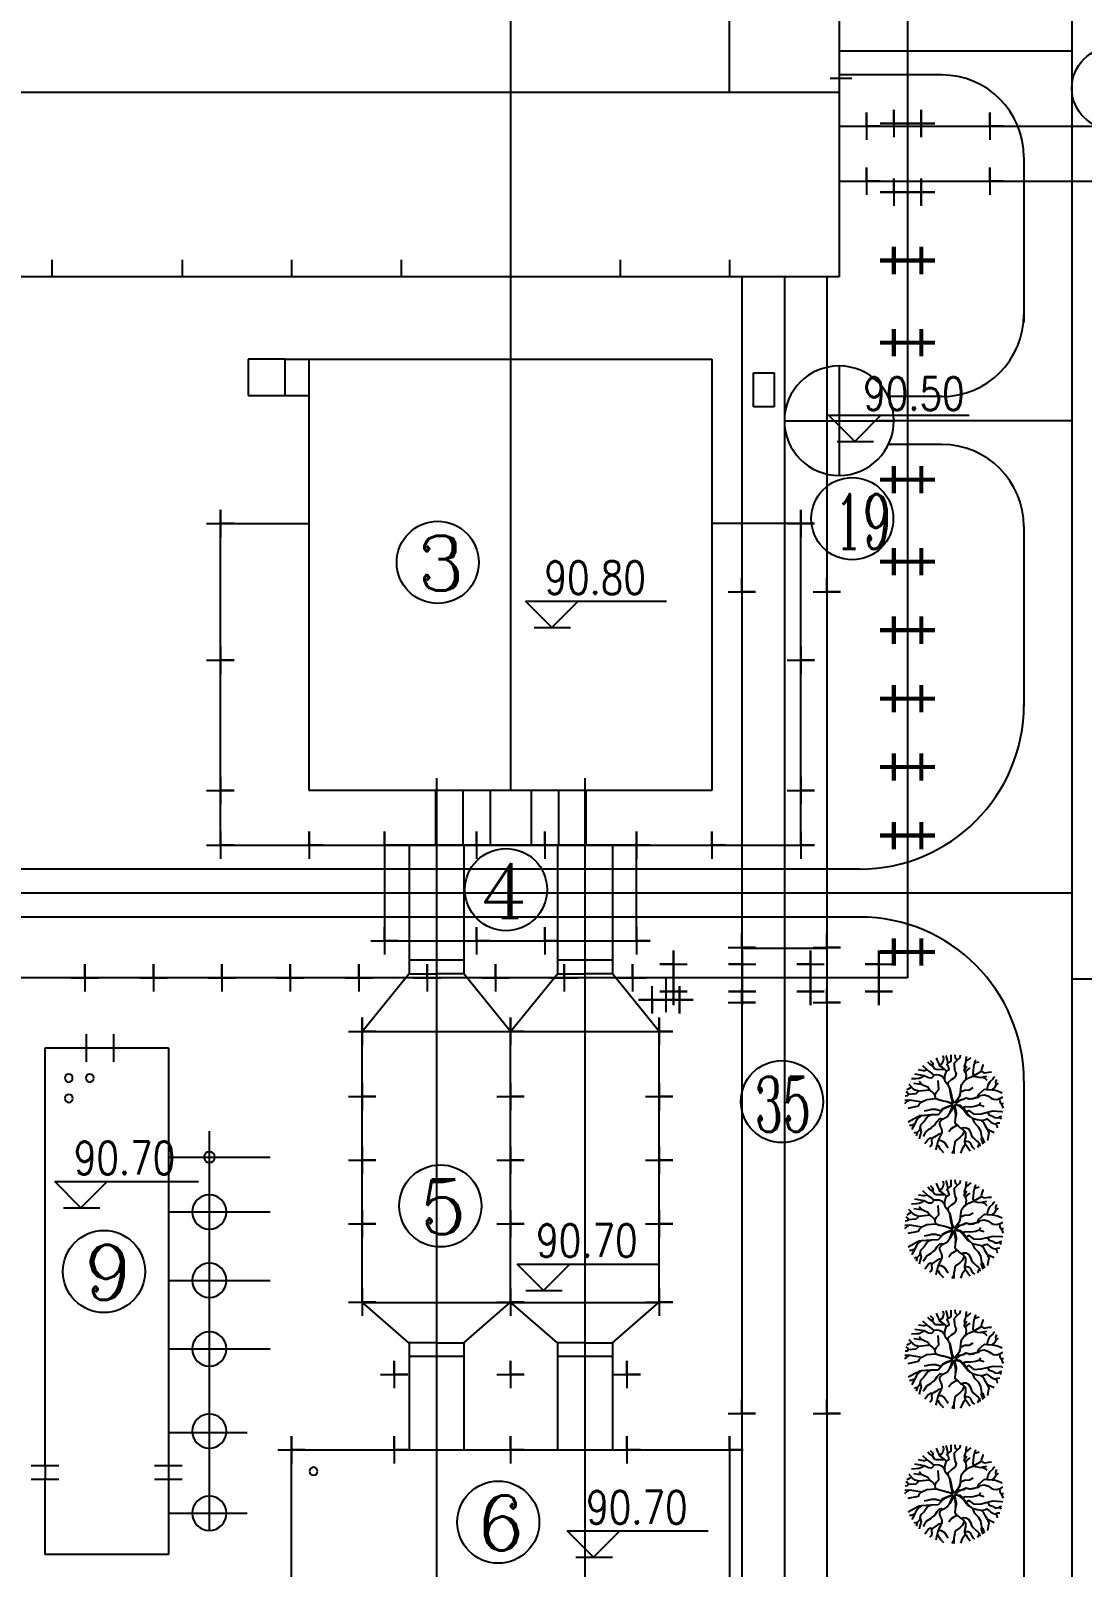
# Model space of a CAD drawing. Extents: x 532522 to 2902776, y -101917278 to 111238625.
# Drawn here: x 2901939.8 to 2902016.6, y 2549088.4 to 2549200.6 of the extents above; entities that cross this region are included whole.
import ezdxf
from ezdxf.enums import TextEntityAlignment as Align

# ---------------------------------------------------------------- set-up
doc = ezdxf.new("R2010")
doc.units = 0
doc.header["$LTSCALE"] = 1000
doc.header["$MEASUREMENT"] = 0
doc.linetypes.add('DASHDOT', pattern=[1, 0.5, -0.25, 0, -0.25])
for name, color, linetype in [('1', 7, 'CONTINUOUS'), ('34', 7, 'CONTINUOUS'), ('NEW字', 2, 'CONTINUOUS'), ('NEW编号', 2, 'CONTINUOUS'), ('道路', 5, 'CONTINUOUS')]:
    doc.layers.add(name, color=color, linetype=linetype)
doc.styles.add('_COMPLEX', font='COMPLEX.shx', dxfattribs={"width": 0.6})
doc.styles.add('DIM_FONT', font='SIMPLEX.shx', dxfattribs={"width": 0.8})

# ---------------------------------------------------------------- blocks, each defined once
blk = doc.blocks.new('VEGTRE')
at = {"layer": '34', "color": 95, "linetype": 'Continuous'}
for p, q in [((-8.528, 0.012), (-9.251, 0.386)), ((3.566, -7.88), (3.93, -8.367)), ((0.118, -8.826), (0.14, -9.251))]:
    blk.add_line(p, q, dxfattribs=at)
for points in [[(0.749, 8.303), (0.417, 8.867), (0.067, 9.236)], [(0.754, 9.176), (0.786, 8.248), (0.421, 5.99), (0.879, 5.048), (1.021, 3.397), (1.745, 3.549), (2.297, 4.056), (2.627, 4.528), (2.402, 6.574), (1.892, 7.12), (1.776, 8.509), (1.535, 8.749), (1.489, 9.113)], [(1.776, 8.509), (2.094, 8.662), (2.303, 8.938)], [(3.186, 7.925), (2.785, 8.597), (2.653, 8.841)], [(-4.4, 6.349), (-5.149, 6.149), (-5.738, 6.297), (-6.573, 6.509)], [(-2.28, 1.166), (-2.28, 1.166), (-2.588, 1.561), (-2.851, 2.005), (-2.762, 2.39), (-2.79, 2.715), (-3.321, 3.217), (-3.913, 3.602), (-4.236, 3.99), (-4.562, 4.344), (-4.855, 4.817), (-5.062, 5.113), (-5.651, 5.497), (-6.065, 5.795)], [(-2.046, 4.279), (-2.4, 4.964), (-3.287, 5.585), (-3.964, 6.236), (-4.882, 6.473), (-5.323, 6.918), (-5.978, 7.056)], [(-5.323, 6.918), (-5.362, 7.246), (-5.46, 7.463)], [(-2.195, 6.115), (-2.574, 6.648), (-3.106, 7.036), (-3.4, 7.185), (-3.962, 7.479), (-4.61, 7.805), (-4.773, 7.915)], [(-3.752, 7.369), (-3.99, 8.041), (-3.988, 8.338)], [(-2.021, 2.95), (-2.046, 4.279), (-2.195, 6.115), (-2.229, 6.518), (-2.46, 6.863), (-3.385, 8.6)], [(0.397, 6.077), (-0.091, 6.602), (-0.424, 6.73), (-0.829, 8.612)], [(2.4, 6.569), (2.605, 7.267), (2.93, 7.679), (3.581, 8.303), (3.658, 8.472)], [(2.626, 4.535), (3.13, 4.899), (3.487, 5.697), (3.694, 6.082), (4.2, 6.525)], [(3.694, 6.082), (3.694, 6.585), (3.817, 7.533)], [(4.535, 1.708), (5.166, 2.212), (5.405, 2.749), (5.458, 3.195), (5.405, 3.713), (4.846, 4.231), (4.892, 4.745), (5.303, 5.581), (5.602, 7.304)], [(5.303, 5.581), (5.202, 5.697), (4.995, 6.082), (4.79, 6.494), (4.73, 7.087), (4.699, 7.94)], [(5.405, 3.715), (5.79, 4.156), (6.145, 4.662), (6.412, 4.985), (7.164, 5.812)], [(6.391, 4.959), (6.236, 5.518), (6.236, 5.725), (6.395, 6.648)], [(-2.826, 2.118), (-3.087, 2.39), (-3.441, 2.687), (-3.737, 2.687), (-4.003, 2.656), (-4.241, 2.538), (-4.446, 2.391), (-5.01, 2.243), (-5.306, 2.273), (-5.778, 2.451), (-6.162, 2.631), (-6.487, 2.807), (-6.99, 3.043), (-7.521, 3.161), (-7.788, 2.985), (-8.085, 2.779), (-8.47, 2.513), (-9.051, 1.949)], [(-7.644, 3.079), (-7.906, 3.251), (-8.291, 3.34), (-8.579, 3.473)], [(-6.774, 2.944), (-6.814, 2.364), (-7.2, 1.771), (-7.88, 1.359), (-8.262, 1.156)], [(-6.48, 4.13), (-6.809, 4.197), (-7.373, 4.169), (-7.785, 4.256), (-8.041, 4.579)], [(-5.516, 2.354), (-5.718, 2.925), (-6.014, 3.369), (-6.482, 4.138), (-6.364, 4.405), (-6.573, 4.79), (-7.162, 5.174), (-7.426, 5.518)], [(-1.836, 0.836), (-1.532, 0.733), (-1.116, 0.535), (-0.728, 0.366), (-0.39, 0.222), (-0.308, 0.227), (-0.28, 0.318), (-0.409, 0.672), (-0.636, 1.292), (-0.851, 1.797), (-0.99, 2.038), (-1.383, 2.386), (-2.021, 2.95)], [(-1.496, 2.487), (-1.121, 2.253), (-0.85, 2.084), (-0.631, 1.636), (-0.436, 1.202), (-0.25, 0.662), (-0.137, 0.338), (-0.082, 0.263), (0.005, 0.289), (0.087, 0.499), (0.217, 0.862), (0.39, 1.333), (0.535, 1.913), (0.667, 2.463), (0.776, 2.867), (0.944, 3.145)], [(-1.333, 2.385), (-1.014, 3.395), (-1.014, 4.191), (-1.128, 4.636), (-1.306, 5.585)], [(1.021, 3.397), (0.781, 2.621), (0.631, 1.971), (0.446, 1.246), (0.217, 0.503), (0.181, 0.39), (0.227, 0.262), (0.33, 0.248), (0.841, 0.426), (1.405, 0.538), (2.063, 0.638), (2.492, 0.733), (2.858, 0.774)], [(1.682, 3.535), (2.169, 3.304), (2.692, 2.851), (4.438, 2.986)], [(3.063, 0.843), (3.328, 0.935), (3.95, 1.438), (4.453, 1.703), (5.191, 1.733), (5.991, 1.467), (6.227, 1.436), (6.494, 1.703), (6.82, 2.174), (7.145, 2.617), (7.503, 2.795), (8.005, 3.031), (8.622, 3.282)], [(6.436, 1.643), (6.438, 3.318), (6.576, 3.653), (7.149, 4.036), (7.438, 4.497), (7.838, 4.863)], [(7.15, 4.038), (7.415, 3.92), (7.622, 3.862), (8.115, 4.385)], [(-5.072, -1.937), (-5.316, -1.81), (-5.788, -1.573), (-6.291, -1.097), (-6.762, -0.477), (-7.144, -0.179), (-7.677, -0.092), (-8.21, -0.003), (-9.26, 0.048)], [(-3.964, -0.615), (-4.554, 0.443), (-5.236, 0.966)], [(-2.528, -0.28), (-2.003, -0.333), (-1.532, -0.287), (-1.009, -0.157), (-0.532, 0.043), (-0.487, 0.128), (-0.547, 0.195), (-1.308, 0.535), (-1.732, 0.759), (-2.28, 1.166)], [(3.063, 0.843), (2.672, 0.708), (2.15, 0.579), (1.579, 0.487), (1.012, 0.402), (0.627, 0.217), (0.272, 0.046), (0.227, -0.01), (0.325, -0.138), (0.631, -0.385), (1.205, -0.844), (1.463, -1.024), (1.971, -1.188)], [(3.581, 1.14), (4.067, 0.995), (4.569, 0.431), (4.892, -0.014), (5.277, -0.369), (5.689, -0.487), (6.222, -0.251), (6.549, -0.162), (7.318, -0.075), (7.703, -0.106), (8.205, -0.578), (8.704, -1.142), (9.144, -1.244)], [(6.128, 1.448), (6.462, 0.903), (6.966, 1.051), (7.379, 1.315), (7.677, 1.108), (8.027, 0.545), (9.212, 0.508)], [(7.313, 2.699), (7.617, 2.232), (7.971, 1.997), (8.477, 1.877), (9.005, 2.002)], [(7.607, 1.156), (7.822, 1.138), (8.238, 1.197), (9.109, 1.462)], [(-7.533, -2.133), (-7.918, -1.867), (-8.39, -1.542), (-9.183, -1.21)], [(-3.385, -0.159), (-3.45, -0.154), (-3.774, -0.39), (-4.101, -0.774), (-4.337, -1.041), (-4.516, -1.246), (-4.752, -1.574), (-4.959, -1.839), (-5.168, -2.015), (-5.405, -2.164), (-5.937, -2.133), (-6.203, -2.133), (-6.619, -2.015), (-6.913, -1.957), (-7.178, -1.985), (-7.475, -2.075), (-7.713, -2.311), (-7.978, -2.46), (-8.333, -2.696), (-8.744, -3.056)], [(-6.979, -1.964), (-6.973, -2.342), (-7.031, -2.636), (-7.27, -3.021), (-7.773, -3.287), (-8.159, -3.523), (-8.431, -3.836)], [(-4.544, -1.287), (-4.398, -1.839), (-4.429, -2.313), (-4.667, -2.757), (-5.318, -3.111), (-5.88, -3.318), (-6.326, -3.644), (-6.8, -4.147), (-7.126, -4.528), (-7.364, -4.768), (-7.882, -4.867)], [(-2.462, -3.179), (-2.137, -2.583), (-1.759, -2.28), (-1.347, -1.979), (-0.903, -1.67), (-0.496, -1.229), (-0.344, -0.944), (-0.215, -0.239), (-0.255, -0.128), (-0.359, -0.106), (-0.985, -0.282), (-1.626, -0.421), (-1.896, -0.446), (-2.446, -0.297), (-2.923, -0.203), (-3.385, -0.159)], [(1.2, -4.123), (0.961, -3.593), (0.913, -3.108), (0.897, -2.942), (0.997, -2.662), (1.092, -2.21), (0.831, -1.764), (0.703, -1.215), (0.494, -0.85), (0.212, -0.451), (0.109, -0.39), (0.005, -0.414), (-0.07, -0.533), (-0.188, -1.003), (-0.224, -1.147), (-0.641, -1.614), (-0.865, -1.855), (-1.516, -2.27), (-2.173, -2.856), (-2.723, -3.472)], [(-1.516, -2.27), (-1.195, -2.785), (-1.891, -3.706), (-1.81, -5.097), (-1.538, -6.27), (-1.277, -7.256), (-1.383, -8.903), (-1.521, -9.106)], [(-0.641, -1.614), (-0.465, -2.169), (-0.497, -3.026), (-0.439, -3.619), (-0.352, -4.121), (-0.147, -4.685), (-0.354, -5.393), (-0.503, -5.629)], [(2.289, -1.251), (1.369, -1.07), (0.949, -0.757), (0.272, -0.338), (0.525, -0.728), (0.745, -1.07), (0.821, -1.393), (0.979, -1.87), (1.191, -2.229), (0.985, -3.046), (1.251, -4.369)], [(2.289, -1.251), (3.273, -1.369), (3.718, -1.47), (4.297, -1.908), (4.509, -2.215), (4.892, -2.778), (5.333, -3.788), (6.144, -5.178), (5.853, -5.723), (5.997, -6.562), (6.022, -7.009)], [(2.289, -1.251), (2.622, -1.988), (2.668, -2.896), (3.077, -3.598)], [(4.509, -2.215), (5.359, -2.379), (5.863, -2.203), (6.366, -1.908), (7.164, -2.383)], [(5.964, -2.144), (6.308, -2.441), (6.776, -3.034)], [(6.708, -2.111), (7.077, -1.968), (7.61, -2.147), (8.109, -2.292), (8.918, -2.378)], [(8.046, -2.275), (8.258, -2.65), (8.658, -3.2)], [(8.268, -0.651), (8.617, -0.311), (9.226, -0.229)], [(-7.467, -4.788), (-7.696, -4.588), (-8.154, -4.393)], [(-5.373, -7.544), (-4.773, -6.301), (-4.157, -5.926), (-3.485, -5.583), (-3.097, -5.157), (-2.957, -4.362), (-2.723, -3.472), (-3.477, -3.759), (-4.239, -4.508), (-5.019, -4.947), (-6.152, -5.144), (-6.579, -5.092), (-7.516, -5.415)], [(-6.154, -5.144), (-6.419, -5.388), (-6.862, -5.537), (-7.209, -5.815)], [(-3.097, -5.157), (-2.87, -5.896), (-2.783, -6.162), (-3.316, -6.841), (-3.614, -7.403), (-3.703, -7.757), (-3.526, -8.173), (-3.497, -8.573)], [(-0.179, -4.798), (-0.06, -4.862), (0.297, -5.039)], [(1.251, -4.369), (1.333, -4.685), (1.627, -4.952), (1.744, -5.662), (1.535, -6.342), (1.12, -6.993), (0.913, -7.436), (0.851, -8.029), (1.145, -8.826), (1.335, -9.154)], [(1.263, -4.424), (1.868, -4.687), (2.81, -5.721), (2.749, -6.195), (2.682, -7.19), (2.651, -7.523), (2.497, -8.152), (2.115, -9.003)], [(5.062, -5.236), (4.879, -5.692), (4.463, -6.137)], [(5.241, -3.574), (5.089, -4.362), (5, -4.954), (5.115, -5.487), (5.232, -6.168)], [(5.333, -3.788), (5.653, -3.624), (6.273, -3.682), (6.894, -3.744), (7.456, -3.773), (7.75, -4.07), (7.93, -4.732)], [(6.144, -5.179), (6.595, -5.251), (7.246, -5.46), (7.42, -5.497)], [(7.605, -3.921), (7.841, -3.892), (8.226, -4.07), (8.258, -4.132)], [(-4.773, -6.301), (-5.475, -6.544), (-6.005, -6.426), (-6.809, -6.28)], [(-3.675, -7.646), (-4, -8.051), (-4.462, -8.113)], [(-2.456, -8.492), (-2.67, -8.706), (-2.846, -8.81)], [(-1.538, -6.27), (-2.044, -6.574), (-2.251, -7.198), (-2.549, -7.67), (-2.579, -8.113), (-2.521, -8.379), (-2.316, -8.733), (-2.277, -8.973)], [(1.041, -8.544), (0.436, -8.59), (0.079, -8.856), (-0.393, -9.062), (-0.711, -9.226)], [(2.682, -7.164), (3.128, -7.675), (3.544, -7.882), (4.135, -7.851), (4.62, -8.005)], [(2.749, -6.195), (3.569, -6.393), (4.232, -6.769), (4.728, -7.321), (4.964, -7.379), (5.123, -7.651)]]:
    blk.add_lwpolyline(points, dxfattribs=at)

msp = doc.modelspace()

# ---------------------------------------------------------------- linework, layer by layer
at = {"layer": '1', "color": 255, "linetype": 'DASHDOT'}
for p, q in [((2901998.87, 2549231.87), (2901998.87, 2549196.13)), ((2901974.87, 2549229.33), (2901974.87, 2549145.13)), ((2901998.87, 2549176.13), (2901998.87, 2549168.13)), ((2901971.38, 2549145.13), (2901971.38, 2549141.13)), ((2901978.38, 2549145.13), (2901978.38, 2549141.13)), ((2901949.87, 2549098.24), (2901955.62, 2549098.24)), ((2901969.45, 2549093.77), (2901969.45, 2549077.27)), ((2901980.3, 2549093.77), (2901980.3, 2549077.27)), ((2901949.87, 2549092.33), (2901955.62, 2549092.33))]:
    msp.add_line(p, q, dxfattribs=at)
at = {"layer": '1', "color": 255, "linetype": 'Continuous'}
for p, q in [((2901990.87, 2549196.13), (2901990.87, 2549229.33)), ((2901990.87, 2549196.13), (2901990.87, 2549229.33)), ((2901990.87, 2549196.13), (2901990.87, 2549229.33)), ((2901998.87, 2549197.14), (2901998.87, 2549182.63)), ((2901901.37, 2549196.13), (2901998.87, 2549196.13)), ((2901998.87, 2549193.63), (2902029.87, 2549193.63)), ((2901998.87, 2549189.63), (2902029.87, 2549189.63)), ((2901998.87, 2549182.63), (2901901.37, 2549182.63)), ((2901960.17, 2549145.13), (2901960.17, 2549176.63)), ((2901960.17, 2549176.63), (2901989.57, 2549176.63)), ((2901989.57, 2549176.63), (2901989.57, 2549145.13)), ((2901992.62, 2549173.13), (2901992.62, 2549175.63)), ((2901992.62, 2549175.63), (2901993.37, 2549175.63)), ((2901993.37, 2549175.63), (2901994.12, 2549175.63)), ((2901994.12, 2549175.63), (2901994.12, 2549173.13)), ((2901994.12, 2549173.13), (2901992.62, 2549173.13)), ((2901994.87, 2549172.13), (2902002.87, 2549172.13)), ((2901953.67, 2549141.13), (2901953.67, 2549164.63)), ((2901953.67, 2549164.63), (2901960.17, 2549164.63)), ((2901996.07, 2549164.63), (2901989.57, 2549164.63)), ((2901996.07, 2549141.13), (2901996.07, 2549164.63)), ((2901989.57, 2549145.13), (2901960.17, 2549145.13)), ((2901969.38, 2549145.13), (2901969.38, 2549141.13)), ((2901973.38, 2549145.13), (2901973.38, 2549141.13)), ((2901976.38, 2549145.13), (2901976.38, 2549141.13)), ((2901980.38, 2549145.13), (2901980.38, 2549141.13)), ((2901953.67, 2549141.13), (2901996.07, 2549141.13)), ((2901984.07, 2549141.13), (2901965.67, 2549141.13)), ((2901965.67, 2549141.13), (2901965.67, 2549134.13)), ((2901967.46, 2549141.13), (2901967.46, 2549131.74)), ((2901971.46, 2549141.13), (2901971.46, 2549131.74)), ((2901978.31, 2549141.13), (2901978.31, 2549131.74)), ((2901982.31, 2549141.13), (2901982.31, 2549131.74)), ((2901984.07, 2549134.13), (2901984.07, 2549141.13)), ((2901965.67, 2549134.13), (2901984.07, 2549134.13)), ((2901971.45, 2549132.74), (2901967.45, 2549132.74)), ((2901982.3, 2549132.74), (2901978.3, 2549132.74)), ((2901964.02, 2549127.53), (2901967.44, 2549131.74)), ((2901967.44, 2549131.74), (2901969.45, 2549131.74)), ((2901971.46, 2549131.74), (2901969.45, 2549131.74)), ((2901974.87, 2549127.53), (2901971.46, 2549131.74)), ((2901974.87, 2549127.53), (2901978.29, 2549131.74)), ((2901978.29, 2549131.74), (2901980.3, 2549131.74)), ((2901982.31, 2549131.74), (2901980.3, 2549131.74)), ((2901985.72, 2549127.53), (2901982.31, 2549131.74)), ((2902003.87, 2549131.43), (2901928.77, 2549131.43)), ((2901986.22, 2549131.42), (2901986.22, 2549128.92)), ((2901943.87, 2549127.32), (2901943.87, 2549125.3)), ((2901945.87, 2549127.32), (2901945.87, 2549125.3)), ((2901964.02, 2549127.53), (2901985.72, 2549127.53)), ((2901971.46, 2549103.78), (2901967.46, 2549103.78)), ((2901982.31, 2549103.78), (2901978.31, 2549103.78)), ((2901941.87, 2549095.8), (2901939.86, 2549095.8)), ((2901950.87, 2549095.8), (2901948.86, 2549095.8)), ((2901941.87, 2549094.8), (2901939.86, 2549094.8)), ((2901950.87, 2549094.8), (2901948.86, 2549094.8))]:
    msp.add_line(p, q, dxfattribs=at)
at = {"layer": '1', "linetype": 'Continuous'}
msp.add_line((2902003.87, 2549209.33), (2902003.87, 2549131.43), dxfattribs=at)
at = {"layer": '1', "color": 255}
for p, q in [((2901998.87, 2549201.14), (2901998.87, 2549197.14)), ((2901999.8, 2549197.13), (2901998.21, 2549197.13)), ((2902000.87, 2549193.63), (2902000.87, 2549194.63)), ((2902000.87, 2549194.63), (2902000.87, 2549192.63)), ((2902002.87, 2549193.83), (2902002.87, 2549194.83)), ((2902002.87, 2549194.83), (2902002.87, 2549193.83)), ((2902004.87, 2549193.83), (2902004.87, 2549194.83)), ((2902004.87, 2549194.83), (2902004.87, 2549192.83)), ((2902009.87, 2549193.63), (2902009.87, 2549194.63)), ((2902009.87, 2549194.63), (2902009.87, 2549192.63)), ((2901999.87, 2549193.63), (2902001.87, 2549193.63)), ((2902001.87, 2549193.63), (2902000.87, 2549193.63)), ((2902003.87, 2549193.83), (2902001.87, 2549193.83)), ((2902001.87, 2549193.83), (2902005.87, 2549193.83)), ((2902004.87, 2549193.83), (2902002.87, 2549193.83)), ((2902002.87, 2549193.83), (2902002.87, 2549192.83)), ((2902005.87, 2549193.83), (2902004.87, 2549193.83)), ((2902004.87, 2549192.83), (2902004.87, 2549193.83)), ((2902008.87, 2549193.63), (2902010.87, 2549193.63)), ((2902010.87, 2549193.63), (2902009.87, 2549193.63)), ((2902000.87, 2549189.63), (2902000.87, 2549190.63)), ((2902000.87, 2549190.63), (2902000.87, 2549188.63)), ((2902009.87, 2549189.63), (2902009.87, 2549190.63)), ((2902009.87, 2549190.63), (2902009.87, 2549188.63)), ((2901999.87, 2549189.63), (2902001.87, 2549189.63)), ((2902001.87, 2549189.63), (2902000.87, 2549189.63)), ((2902003.87, 2549188.83), (2902001.87, 2549188.83)), ((2902001.87, 2549188.83), (2902005.87, 2549188.83)), ((2902002.87, 2549188.83), (2902002.87, 2549189.83)), ((2902002.87, 2549189.83), (2902002.87, 2549188.83)), ((2902004.87, 2549188.83), (2902002.87, 2549188.83)), ((2902002.87, 2549188.83), (2902002.87, 2549187.83)), ((2902004.87, 2549188.83), (2902004.87, 2549189.83)), ((2902004.87, 2549189.83), (2902004.87, 2549187.83)), ((2902005.87, 2549188.83), (2902004.87, 2549188.83)), ((2902004.87, 2549187.83), (2902004.87, 2549188.83)), ((2902008.87, 2549189.63), (2902010.87, 2549189.63)), ((2902010.87, 2549189.63), (2902009.87, 2549189.63)), ((2901941.37, 2549183.87), (2901941.37, 2549182.63)), ((2901950.87, 2549183.87), (2901950.87, 2549182.63)), ((2901958.87, 2549183.87), (2901958.87, 2549182.63)), ((2901966.87, 2549183.87), (2901966.87, 2549182.63)), ((2901982.87, 2549183.87), (2901982.87, 2549182.63)), ((2901990.87, 2549183.87), (2901990.87, 2549182.63)), ((2901958.41, 2549176.63), (2901955.71, 2549176.63)), ((2901955.71, 2549176.63), (2901955.71, 2549173.98)), ((2901958.41, 2549176.63), (2901960.17, 2549176.63)), ((2901958.41, 2549173.98), (2901958.41, 2549176.63)), ((2901955.71, 2549173.98), (2901958.41, 2549173.98)), ((2901958.41, 2549173.98), (2901960.17, 2549173.98)), ((2901953.67, 2549164.63), (2901953.67, 2549165.63)), ((2901953.67, 2549165.63), (2901953.67, 2549163.63)), ((2901996.07, 2549164.63), (2901996.07, 2549165.63)), ((2901996.07, 2549165.63), (2901996.07, 2549163.63)), ((2901952.67, 2549164.63), (2901954.67, 2549164.63)), ((2901954.67, 2549164.63), (2901953.67, 2549164.63)), ((2901995.07, 2549164.63), (2901997.07, 2549164.63)), ((2901997.07, 2549164.63), (2901996.07, 2549164.63)), ((2901990.77, 2549159.63), (2901992.77, 2549159.63)), ((2901991.77, 2549159.63), (2901991.77, 2549160.63)), ((2901991.77, 2549160.63), (2901991.77, 2549158.63)), ((2901992.77, 2549159.63), (2901991.77, 2549159.63)), ((2901996.97, 2549159.63), (2901998.97, 2549159.63)), ((2901997.97, 2549159.63), (2901997.97, 2549160.63)), ((2901997.97, 2549160.63), (2901997.97, 2549158.63)), ((2901998.97, 2549159.63), (2901997.97, 2549159.63)), ((2901953.67, 2549154.63), (2901953.67, 2549155.63)), ((2901953.67, 2549155.63), (2901953.67, 2549153.63)), ((2901996.07, 2549154.63), (2901996.07, 2549155.63)), ((2901996.07, 2549155.63), (2901996.07, 2549153.63)), ((2901952.67, 2549154.63), (2901954.67, 2549154.63)), ((2901954.67, 2549154.63), (2901953.67, 2549154.63)), ((2901995.07, 2549154.63), (2901997.07, 2549154.63)), ((2901997.07, 2549154.63), (2901996.07, 2549154.63)), ((2901953.67, 2549145.13), (2901953.67, 2549146.13)), ((2901953.67, 2549146.13), (2901953.67, 2549144.13)), ((2901996.07, 2549145.13), (2901996.07, 2549146.13)), ((2901996.07, 2549146.13), (2901996.07, 2549144.13)), ((2901952.67, 2549145.13), (2901954.67, 2549145.13)), ((2901954.67, 2549145.13), (2901953.67, 2549145.13)), ((2901995.07, 2549145.13), (2901997.07, 2549145.13)), ((2901997.07, 2549145.13), (2901996.07, 2549145.13)), ((2901953.67, 2549141.13), (2901953.67, 2549142.13)), ((2901953.67, 2549142.13), (2901953.67, 2549140.13)), ((2901960.17, 2549141.13), (2901960.17, 2549142.13)), ((2901960.17, 2549142.13), (2901960.17, 2549140.13)), ((2901965.67, 2549141.13), (2901965.67, 2549142.13)), ((2901965.67, 2549142.13), (2901965.67, 2549140.13)), ((2901972.37, 2549141.13), (2901972.37, 2549142.13)), ((2901972.37, 2549142.13), (2901972.37, 2549140.13)), ((2901977.37, 2549141.13), (2901977.37, 2549142.13)), ((2901977.37, 2549142.13), (2901977.37, 2549140.13)), ((2901984.07, 2549141.13), (2901984.07, 2549142.13)), ((2901984.07, 2549142.13), (2901984.07, 2549140.13)), ((2901989.57, 2549141.13), (2901989.57, 2549142.13)), ((2901989.57, 2549142.13), (2901989.57, 2549140.13)), ((2901996.07, 2549141.13), (2901996.07, 2549142.13)), ((2901996.07, 2549142.13), (2901996.07, 2549140.13)), ((2901952.67, 2549141.13), (2901954.67, 2549141.13)), ((2901954.67, 2549141.13), (2901953.67, 2549141.13)), ((2901959.17, 2549141.13), (2901961.17, 2549141.13)), ((2901961.17, 2549141.13), (2901960.17, 2549141.13)), ((2901964.67, 2549141.13), (2901966.67, 2549141.13)), ((2901966.67, 2549141.13), (2901965.67, 2549141.13)), ((2901971.37, 2549141.13), (2901973.37, 2549141.13)), ((2901973.37, 2549141.13), (2901972.37, 2549141.13)), ((2901976.37, 2549141.13), (2901978.37, 2549141.13)), ((2901978.37, 2549141.13), (2901977.37, 2549141.13)), ((2901983.07, 2549141.13), (2901985.07, 2549141.13)), ((2901985.07, 2549141.13), (2901984.07, 2549141.13)), ((2901988.57, 2549141.13), (2901990.57, 2549141.13)), ((2901990.57, 2549141.13), (2901989.57, 2549141.13)), ((2901995.07, 2549141.13), (2901997.07, 2549141.13)), ((2901997.07, 2549141.13), (2901996.07, 2549141.13)), ((2901965.67, 2549134.13), (2901965.67, 2549135.13)), ((2901965.67, 2549135.13), (2901965.67, 2549133.13)), ((2901972.37, 2549134.13), (2901972.37, 2549135.13)), ((2901972.37, 2549135.13), (2901972.37, 2549133.13)), ((2901977.37, 2549134.13), (2901977.37, 2549135.13)), ((2901977.37, 2549135.13), (2901977.37, 2549133.13)), ((2901984.07, 2549134.13), (2901984.07, 2549135.13)), ((2901984.07, 2549135.13), (2901984.07, 2549133.13)), ((2901964.67, 2549134.13), (2901966.67, 2549134.13)), ((2901966.67, 2549134.13), (2901965.67, 2549134.13)), ((2901971.37, 2549134.13), (2901973.37, 2549134.13)), ((2901973.37, 2549134.13), (2901972.37, 2549134.13)), ((2901976.37, 2549134.13), (2901978.37, 2549134.13)), ((2901978.37, 2549134.13), (2901977.37, 2549134.13)), ((2901983.07, 2549134.13), (2901985.07, 2549134.13)), ((2901985.07, 2549134.13), (2901984.07, 2549134.13)), ((2901991.77, 2549133.66), (2901991.77, 2549134.66)), ((2901991.77, 2549134.66), (2901991.77, 2549132.66)), ((2901997.97, 2549133.66), (2901997.97, 2549134.66)), ((2901997.97, 2549134.66), (2901997.97, 2549132.66)), ((2901986.78, 2549131.43), (2901986.78, 2549133.43)), ((2901986.78, 2549133.43), (2901986.78, 2549129.43)), ((2901990.77, 2549133.66), (2901992.77, 2549133.66)), ((2901992.77, 2549133.66), (2901991.77, 2549133.66)), ((2901991.77, 2549133.61), (2901997.97, 2549133.61)), ((2901991.78, 2549131.43), (2901991.78, 2549133.43)), ((2901991.78, 2549133.43), (2901991.78, 2549129.43)), ((2901996.78, 2549131.43), (2901996.78, 2549133.43)), ((2901996.78, 2549133.43), (2901996.78, 2549129.43)), ((2901996.97, 2549133.66), (2901998.97, 2549133.66)), ((2901998.97, 2549133.66), (2901997.97, 2549133.66)), ((2902001.78, 2549131.43), (2902001.78, 2549133.43)), ((2902001.78, 2549133.43), (2902001.78, 2549129.43)), ((2901943.78, 2549131.43), (2901943.78, 2549132.43)), ((2901943.78, 2549132.43), (2901943.78, 2549130.43)), ((2901948.78, 2549131.43), (2901948.78, 2549132.43)), ((2901948.78, 2549132.43), (2901948.78, 2549130.43)), ((2901953.78, 2549131.43), (2901953.78, 2549132.43)), ((2901953.78, 2549132.43), (2901953.78, 2549130.43)), ((2901958.78, 2549131.43), (2901958.78, 2549132.43)), ((2901958.78, 2549132.43), (2901958.78, 2549130.43)), ((2901963.78, 2549131.43), (2901963.78, 2549132.43)), ((2901963.78, 2549132.43), (2901963.78, 2549130.43)), ((2901968.78, 2549131.43), (2901968.78, 2549132.43)), ((2901968.78, 2549132.43), (2901968.78, 2549130.43)), ((2901973.78, 2549131.43), (2901973.78, 2549132.43)), ((2901973.78, 2549132.43), (2901973.78, 2549130.43)), ((2901978.78, 2549131.43), (2901978.78, 2549132.43)), ((2901978.78, 2549132.43), (2901978.78, 2549130.43)), ((2901983.78, 2549131.43), (2901983.78, 2549132.43)), ((2901983.78, 2549132.43), (2901983.78, 2549130.43)), ((2901986.78, 2549132.43), (2901985.78, 2549132.43)), ((2901985.78, 2549132.43), (2901986.78, 2549132.43)), ((2901986.78, 2549130.43), (2901986.78, 2549132.43)), ((2901986.78, 2549132.43), (2901987.78, 2549132.43)), ((2901991.78, 2549132.43), (2901990.78, 2549132.43)), ((2901990.78, 2549132.43), (2901991.78, 2549132.43)), ((2901991.78, 2549130.43), (2901991.78, 2549132.43)), ((2901991.78, 2549132.43), (2901992.78, 2549132.43)), ((2901996.78, 2549132.43), (2901995.78, 2549132.43)), ((2901995.78, 2549132.43), (2901996.78, 2549132.43)), ((2901996.78, 2549130.43), (2901996.78, 2549132.43)), ((2901996.78, 2549132.43), (2901997.78, 2549132.43)), ((2902001.78, 2549132.43), (2902000.78, 2549132.43)), ((2902000.78, 2549132.43), (2902001.78, 2549132.43)), ((2902001.78, 2549130.43), (2902001.78, 2549132.43)), ((2902001.78, 2549132.43), (2902002.78, 2549132.43)), ((2901942.78, 2549131.43), (2901944.78, 2549131.43)), ((2901944.78, 2549131.43), (2901943.78, 2549131.43)), ((2901947.78, 2549131.43), (2901949.78, 2549131.43)), ((2901949.78, 2549131.43), (2901948.78, 2549131.43)), ((2901952.78, 2549131.43), (2901954.78, 2549131.43)), ((2901954.78, 2549131.43), (2901953.78, 2549131.43)), ((2901957.78, 2549131.43), (2901959.78, 2549131.43)), ((2901959.78, 2549131.43), (2901958.78, 2549131.43)), ((2901962.78, 2549131.43), (2901964.78, 2549131.43)), ((2901964.78, 2549131.43), (2901963.78, 2549131.43)), ((2901967.78, 2549131.43), (2901969.78, 2549131.43)), ((2901969.78, 2549131.43), (2901968.78, 2549131.43)), ((2901972.78, 2549131.43), (2901974.78, 2549131.43)), ((2901974.78, 2549131.43), (2901973.78, 2549131.43)), ((2901977.78, 2549131.43), (2901979.78, 2549131.43)), ((2901979.78, 2549131.43), (2901978.78, 2549131.43)), ((2901982.78, 2549131.43), (2901984.78, 2549131.43)), ((2901984.78, 2549131.43), (2901983.78, 2549131.43)), ((2901985.22, 2549129.83), (2901985.22, 2549130.83)), ((2901986.78, 2549130.43), (2901985.78, 2549130.43)), ((2901985.78, 2549130.43), (2901987.78, 2549130.43)), ((2901986.78, 2549129.43), (2901986.78, 2549130.43)), ((2901987.78, 2549130.43), (2901986.78, 2549130.43)), ((2901987.22, 2549128.83), (2901987.22, 2549130.83)), ((2901987.22, 2549130.83), (2901987.22, 2549129.83)), ((2901991.78, 2549130.43), (2901990.78, 2549130.43)), ((2901990.78, 2549130.43), (2901992.78, 2549130.43)), ((2901991.77, 2549129.63), (2901991.77, 2549130.63)), ((2901991.77, 2549130.63), (2901991.77, 2549128.63)), ((2901991.78, 2549129.43), (2901991.78, 2549130.43)), ((2901992.78, 2549130.43), (2901991.78, 2549130.43)), ((2901996.78, 2549130.43), (2901995.78, 2549130.43)), ((2901995.78, 2549130.43), (2901997.78, 2549130.43)), ((2901996.78, 2549129.43), (2901996.78, 2549130.43)), ((2901997.78, 2549130.43), (2901996.78, 2549130.43)), ((2901997.97, 2549129.63), (2901997.97, 2549130.63)), ((2901997.97, 2549130.63), (2901997.97, 2549128.63)), ((2902001.78, 2549130.43), (2902000.78, 2549130.43)), ((2902000.78, 2549130.43), (2902002.78, 2549130.43)), ((2902001.78, 2549129.43), (2902001.78, 2549130.43)), ((2902002.78, 2549130.43), (2902001.78, 2549130.43)), ((2901986.22, 2549129.83), (2901984.22, 2549129.83)), ((2901984.22, 2549129.83), (2901988.22, 2549129.83)), ((2901987.22, 2549129.83), (2901985.22, 2549129.83)), ((2901985.22, 2549129.83), (2901985.22, 2549128.83)), ((2901985.22, 2549128.83), (2901985.22, 2549129.83)), ((2901988.22, 2549129.83), (2901987.22, 2549129.83)), ((2901987.22, 2549129.83), (2901987.22, 2549128.83)), ((2901990.77, 2549129.63), (2901992.77, 2549129.63)), ((2901992.77, 2549129.63), (2901991.77, 2549129.63)), ((2901996.97, 2549129.63), (2901998.97, 2549129.63)), ((2901998.97, 2549129.63), (2901997.97, 2549129.63)), ((2901964.02, 2549127.53), (2901964.02, 2549128.53)), ((2901964.02, 2549128.53), (2901964.02, 2549126.53)), ((2901974.87, 2549127.53), (2901974.87, 2549128.53)), ((2901974.87, 2549128.53), (2901974.87, 2549126.53)), ((2901985.72, 2549127.53), (2901985.72, 2549128.53)), ((2901985.72, 2549128.53), (2901985.72, 2549126.53)), ((2901963.02, 2549127.53), (2901965.02, 2549127.53)), ((2901965.02, 2549127.53), (2901964.02, 2549127.53)), ((2901973.87, 2549127.53), (2901975.87, 2549127.53)), ((2901975.87, 2549127.53), (2901974.87, 2549127.53)), ((2901984.72, 2549127.53), (2901986.72, 2549127.53)), ((2901986.72, 2549127.53), (2901985.72, 2549127.53)), ((2901940.87, 2549126.33), (2901943.87, 2549126.33)), ((2901943.87, 2549126.33), (2901945.87, 2549126.33)), ((2901945.87, 2549126.33), (2901949.87, 2549126.33)), ((2901964.02, 2549122.76), (2901964.02, 2549123.76)), ((2901964.02, 2549123.76), (2901964.02, 2549121.76)), ((2901974.87, 2549122.76), (2901974.87, 2549123.76)), ((2901974.87, 2549123.76), (2901974.87, 2549121.76)), ((2901985.72, 2549122.76), (2901985.72, 2549123.76)), ((2901985.72, 2549123.76), (2901985.72, 2549121.76)), ((2901963.02, 2549122.76), (2901965.02, 2549122.76)), ((2901965.02, 2549122.76), (2901964.02, 2549122.76)), ((2901973.87, 2549122.76), (2901975.87, 2549122.76)), ((2901975.87, 2549122.76), (2901974.87, 2549122.76)), ((2901984.72, 2549122.76), (2901986.72, 2549122.76)), ((2901986.72, 2549122.76), (2901985.72, 2549122.76)), ((2901966.37, 2549102.47), (2901966.37, 2549103.47)), ((2901966.37, 2549103.47), (2901966.37, 2549101.47)), ((2901974.87, 2549102.47), (2901974.87, 2549103.47)), ((2901974.87, 2549103.47), (2901974.87, 2549101.47)), ((2901983.37, 2549102.47), (2901983.37, 2549103.47)), ((2901983.37, 2549103.47), (2901983.37, 2549101.47)), ((2901965.37, 2549102.47), (2901967.37, 2549102.47)), ((2901967.37, 2549102.47), (2901966.37, 2549102.47)), ((2901973.87, 2549102.47), (2901975.87, 2549102.47)), ((2901975.87, 2549102.47), (2901974.87, 2549102.47)), ((2901982.37, 2549102.47), (2901984.37, 2549102.47)), ((2901984.37, 2549102.47), (2901983.37, 2549102.47)), ((2901991.77, 2549099.63), (2901991.77, 2549100.63)), ((2901991.77, 2549100.63), (2901991.77, 2549098.63)), ((2901997.97, 2549099.63), (2901997.97, 2549100.63)), ((2901997.97, 2549100.63), (2901997.97, 2549098.63)), ((2901990.77, 2549099.63), (2901992.77, 2549099.63)), ((2901992.77, 2549099.63), (2901991.77, 2549099.63)), ((2901996.97, 2549099.63), (2901998.97, 2549099.63)), ((2901998.97, 2549099.63), (2901997.97, 2549099.63)), ((2901958.87, 2549096.97), (2901958.87, 2549097.97)), ((2901958.87, 2549097.97), (2901958.87, 2549095.97)), ((2901966.37, 2549096.97), (2901966.37, 2549097.97)), ((2901966.37, 2549097.97), (2901966.37, 2549095.97)), ((2901974.87, 2549096.97), (2901974.87, 2549097.97)), ((2901974.87, 2549097.97), (2901974.87, 2549095.97)), ((2901983.37, 2549096.97), (2901983.37, 2549097.97)), ((2901983.37, 2549097.97), (2901983.37, 2549095.97)), ((2901990.87, 2549096.97), (2901990.87, 2549097.97)), ((2901990.87, 2549097.97), (2901990.87, 2549095.97)), ((2901957.87, 2549096.97), (2901959.87, 2549096.97)), ((2901959.87, 2549096.97), (2901958.87, 2549096.97)), ((2901958.87, 2549096.97), (2901990.87, 2549096.97)), ((2901958.87, 2549086.97), (2901958.87, 2549096.97)), ((2901965.37, 2549096.97), (2901967.37, 2549096.97)), ((2901967.37, 2549096.97), (2901966.37, 2549096.97)), ((2901973.87, 2549096.97), (2901975.87, 2549096.97)), ((2901975.87, 2549096.97), (2901974.87, 2549096.97)), ((2901982.37, 2549096.97), (2901984.37, 2549096.97)), ((2901984.37, 2549096.97), (2901983.37, 2549096.97)), ((2901989.87, 2549096.97), (2901991.87, 2549096.97)), ((2901991.87, 2549096.97), (2901990.87, 2549096.97)), ((2901990.87, 2549096.97), (2901990.87, 2549086.97)), ((2901940.87, 2549095.8), (2901940.87, 2549094.8)), ((2901949.87, 2549095.8), (2901949.87, 2549094.8)), ((2901940.87, 2549089.33), (2901940.87, 2549094.8)), ((2901949.87, 2549094.8), (2901949.87, 2549089.33)), ((2901949.87, 2549089.33), (2901940.87, 2549089.33))]:
    msp.add_line(p, q, dxfattribs=at)
at = {"layer": '1', "color": 9, "linetype": 'Continuous'}
for p, q in [((2901991.77, 2549182.63), (2901991.77, 2549067.13)), ((2901997.97, 2549182.63), (2901997.97, 2549067.13)), ((2901964.02, 2549107.75), (2901964.02, 2549127.53)), ((2901974.87, 2549107.75), (2901974.87, 2549127.53)), ((2901974.87, 2549107.75), (2901974.87, 2549127.53)), ((2901985.72, 2549107.75), (2901985.72, 2549127.53)), ((2901967.44, 2549104.78), (2901964.02, 2549107.75)), ((2901964.02, 2549107.73), (2901985.72, 2549107.73)), ((2901971.46, 2549104.78), (2901974.87, 2549107.75)), ((2901978.29, 2549104.78), (2901974.87, 2549107.75)), ((2901982.31, 2549104.78), (2901985.72, 2549107.75)), ((2901969.45, 2549104.78), (2901967.44, 2549104.78)), ((2901967.46, 2549104.78), (2901967.46, 2549096.97)), ((2901969.45, 2549104.78), (2901971.46, 2549104.78)), ((2901971.46, 2549104.78), (2901971.46, 2549096.97)), ((2901980.3, 2549104.78), (2901978.29, 2549104.78)), ((2901978.31, 2549104.78), (2901978.31, 2549096.97)), ((2901980.3, 2549104.78), (2901982.31, 2549104.78)), ((2901982.31, 2549104.78), (2901982.31, 2549096.97))]:
    msp.add_line(p, q, dxfattribs=at)
at = {"layer": '1', "color": 9, "linetype": 'DASHDOT'}
for p, q in [((2901994.87, 2549182.63), (2901994.87, 2549040.63)), ((2901969.45, 2549146.03), (2901969.45, 2549093.77)), ((2901980.3, 2549146.03), (2901980.3, 2549093.77)), ((2901952.87, 2549091.08), (2901952.87, 2549120.23)), ((2901949.87, 2549118.34), (2901957.32, 2549118.34)), ((2901949.87, 2549114.34), (2901957.32, 2549114.34)), ((2901949.87, 2549109.34), (2901957.32, 2549109.34)), ((2901949.87, 2549104.33), (2901957.32, 2549104.33))]:
    msp.add_line(p, q, dxfattribs=at)
at = {"layer": '1', "color": 9}
for p, q in [((2901940.87, 2549095.8), (2901940.87, 2549126.33)), ((2901949.87, 2549126.33), (2901949.87, 2549095.8)), ((2901963.02, 2549118.12), (2901965.02, 2549118.12)), ((2901964.02, 2549118.12), (2901964.02, 2549119.12)), ((2901964.02, 2549119.12), (2901964.02, 2549117.12)), ((2901965.02, 2549118.12), (2901964.02, 2549118.12)), ((2901973.87, 2549118.12), (2901975.87, 2549118.12)), ((2901974.87, 2549118.12), (2901974.87, 2549119.12)), ((2901974.87, 2549119.12), (2901974.87, 2549117.12)), ((2901975.87, 2549118.12), (2901974.87, 2549118.12)), ((2901984.72, 2549118.12), (2901986.72, 2549118.12)), ((2901985.72, 2549118.12), (2901985.72, 2549119.12)), ((2901985.72, 2549119.12), (2901985.72, 2549117.12)), ((2901986.72, 2549118.12), (2901985.72, 2549118.12)), ((2901964.02, 2549113.48), (2901964.02, 2549114.48)), ((2901964.02, 2549114.48), (2901964.02, 2549112.48)), ((2901974.87, 2549113.48), (2901974.87, 2549114.48)), ((2901974.87, 2549114.48), (2901974.87, 2549112.48)), ((2901985.72, 2549113.48), (2901985.72, 2549114.48)), ((2901985.72, 2549114.48), (2901985.72, 2549112.48)), ((2901963.02, 2549113.48), (2901965.02, 2549113.48)), ((2901965.02, 2549113.48), (2901964.02, 2549113.48)), ((2901973.87, 2549113.48), (2901975.87, 2549113.48)), ((2901975.87, 2549113.48), (2901974.87, 2549113.48)), ((2901984.72, 2549113.48), (2901986.72, 2549113.48)), ((2901986.72, 2549113.48), (2901985.72, 2549113.48)), ((2901964.02, 2549107.75), (2901964.02, 2549108.75)), ((2901964.02, 2549108.75), (2901964.02, 2549106.75)), ((2901974.87, 2549107.75), (2901974.87, 2549108.75)), ((2901974.87, 2549108.75), (2901974.87, 2549106.75)), ((2901985.72, 2549107.75), (2901985.72, 2549108.75)), ((2901985.72, 2549108.75), (2901985.72, 2549106.75)), ((2901963.02, 2549107.75), (2901965.02, 2549107.75)), ((2901965.02, 2549107.75), (2901964.02, 2549107.75)), ((2901973.87, 2549107.75), (2901975.87, 2549107.75)), ((2901975.87, 2549107.75), (2901974.87, 2549107.75)), ((2901984.72, 2549107.75), (2901986.72, 2549107.75)), ((2901986.72, 2549107.75), (2901985.72, 2549107.75))]:
    msp.add_line(p, q, dxfattribs=at)
at = {"layer": '1', "color": 255, "const_width": 0.3}
for points in [[(2902003.87, 2549183.83), (2902001.87, 2549183.83), (2902005.87, 2549183.83), (2902004.87, 2549183.83), (2902004.87, 2549184.83), (2902004.87, 2549182.83), (2902004.87, 2549183.83), (2902002.87, 2549183.83), (2902002.87, 2549184.83), (2902002.87, 2549183.83), (2902002.87, 2549182.83)], [(2902003.87, 2549177.83), (2902001.87, 2549177.83), (2902005.87, 2549177.83), (2902004.87, 2549177.83), (2902004.87, 2549178.83), (2902004.87, 2549176.83), (2902004.87, 2549177.83), (2902002.87, 2549177.83), (2902002.87, 2549178.83), (2902002.87, 2549177.83), (2902002.87, 2549176.83)], [(2902003.87, 2549167.83), (2902001.87, 2549167.83), (2902005.87, 2549167.83), (2902004.87, 2549167.83), (2902004.87, 2549168.83), (2902004.87, 2549166.83), (2902004.87, 2549167.83), (2902002.87, 2549167.83), (2902002.87, 2549168.83), (2902002.87, 2549167.83), (2902002.87, 2549166.83)], [(2902003.87, 2549161.83), (2902001.87, 2549161.83), (2902005.87, 2549161.83), (2902004.87, 2549161.83), (2902004.87, 2549162.83), (2902004.87, 2549160.83), (2902004.87, 2549161.83), (2902002.87, 2549161.83), (2902002.87, 2549162.83), (2902002.87, 2549161.83), (2902002.87, 2549160.83)], [(2902003.87, 2549156.83), (2902001.87, 2549156.83), (2902005.87, 2549156.83), (2902004.87, 2549156.83), (2902004.87, 2549157.83), (2902004.87, 2549155.83), (2902004.87, 2549156.83), (2902002.87, 2549156.83), (2902002.87, 2549157.83), (2902002.87, 2549156.83), (2902002.87, 2549155.83)], [(2902003.87, 2549151.83), (2902001.87, 2549151.83), (2902005.87, 2549151.83), (2902004.87, 2549151.83), (2902004.87, 2549152.83), (2902004.87, 2549150.83), (2902004.87, 2549151.83), (2902002.87, 2549151.83), (2902002.87, 2549152.83), (2902002.87, 2549151.83), (2902002.87, 2549150.83)], [(2902003.87, 2549146.83), (2902001.87, 2549146.83), (2902005.87, 2549146.83), (2902004.87, 2549146.83), (2902004.87, 2549147.83), (2902004.87, 2549145.83), (2902004.87, 2549146.83), (2902002.87, 2549146.83), (2902002.87, 2549147.83), (2902002.87, 2549146.83), (2902002.87, 2549145.83)], [(2902003.87, 2549141.83), (2902001.87, 2549141.83), (2902005.87, 2549141.83), (2902004.87, 2549141.83), (2902004.87, 2549142.83), (2902004.87, 2549140.83), (2902004.87, 2549141.83), (2902002.87, 2549141.83), (2902002.87, 2549142.83), (2902002.87, 2549141.83), (2902002.87, 2549140.83)], [(2902003.87, 2549133.33), (2902001.87, 2549133.33), (2902005.87, 2549133.33), (2902004.87, 2549133.33), (2902004.87, 2549134.33), (2902004.87, 2549132.33), (2902004.87, 2549133.33), (2902002.87, 2549133.33), (2902002.87, 2549134.33), (2902002.87, 2549133.33), (2902002.87, 2549132.33)]]:
    msp.add_lwpolyline(points, dxfattribs=at)
at = {"layer": '1', "color": 255}
for centre, radius, start, end in [((2901998.87, 2549172.13), 4, 360, 180), ((2901998.87, 2549172.13), 4, 180, 360), ((2901952.87, 2549098.33), 1.25, 360, 180), ((2901952.87, 2549098.33), 1.25, 180, 360), ((2901952.87, 2549092.33), 1.25, 360, 180), ((2901952.87, 2549092.33), 1.25, 180, 360)]:
    msp.add_arc(centre, radius, start, end, dxfattribs=at)
at = {"layer": '1', "color": 255, "linetype": 'Continuous'}
for centre, start, end in [((2901942.59, 2549124.12), 360, 180), ((2901942.59, 2549124.12), 180, 360), ((2901944.13, 2549124.12), 360, 180), ((2901944.13, 2549124.12), 180, 360), ((2901942.61, 2549122.63), 360, 180), ((2901942.61, 2549122.63), 180, 360), ((2901960.48, 2549095.4), 360, 180), ((2901960.48, 2549095.4), 180, 360)]:
    msp.add_arc(centre, 0.291, start, end, dxfattribs=at)
at = {"layer": '1', "color": 9}
for centre, radius, start, end in [((2901952.87, 2549118.34), 0.4, 360, 180), ((2901952.87, 2549118.34), 0.4, 180, 360), ((2901952.87, 2549114.34), 1.25, 360, 180), ((2901952.87, 2549114.34), 1.25, 180, 360), ((2901952.87, 2549109.34), 1.25, 360, 180), ((2901952.87, 2549109.34), 1.25, 180, 360), ((2901952.87, 2549104.33), 1.25, 360, 180), ((2901952.87, 2549104.33), 1.25, 180, 360)]:
    msp.add_arc(centre, radius, start, end, dxfattribs=at)
at = {"layer": 'NEW字', "color": 255}
for p, q in [((2901998.09, 2549172.54), (2902001.93, 2549172.54)), ((2902000.01, 2549170.62), (2901998.09, 2549172.54)), ((2902000.01, 2549172.54), (2902008.38, 2549172.54)), ((2902001.93, 2549172.54), (2902000.01, 2549170.62)), ((2901998.72, 2549170.62), (2902001.38, 2549170.62)), ((2901975.96, 2549158.94), (2901979.8, 2549158.94)), ((2901977.88, 2549157.02), (2901975.96, 2549158.94)), ((2901977.88, 2549158.94), (2901986.26, 2549158.94)), ((2901979.8, 2549158.94), (2901977.88, 2549157.02)), ((2901976.59, 2549157.02), (2901979.26, 2549157.02)), ((2901979.01, 2549091.04), (2901982.85, 2549091.04)), ((2901980.93, 2549089.12), (2901979.01, 2549091.04)), ((2901980.93, 2549091.04), (2901989.3, 2549091.04)), ((2901982.85, 2549091.04), (2901980.93, 2549089.12)), ((2901979.64, 2549089.12), (2901982.31, 2549089.12))]:
    msp.add_line(p, q, dxfattribs=at)
at = {"layer": 'NEW字', "color": 9}
for p, q in [((2901941.57, 2549116.56), (2901945.41, 2549116.56)), ((2901943.49, 2549114.64), (2901941.57, 2549116.56)), ((2901943.49, 2549116.56), (2901952.08, 2549116.56)), ((2901945.41, 2549116.56), (2901943.49, 2549114.64)), ((2901942.2, 2549114.64), (2901944.87, 2549114.64)), ((2901975.35, 2549110.53), (2901979.19, 2549110.53)), ((2901977.27, 2549108.61), (2901975.35, 2549110.53)), ((2901977.27, 2549110.53), (2901985.65, 2549110.53)), ((2901979.19, 2549110.53), (2901977.27, 2549108.61)), ((2901975.98, 2549108.61), (2901978.65, 2549108.61))]:
    msp.add_line(p, q, dxfattribs=at)
at = {"layer": 'NEW字', "color": 255}
msp.add_circle((2901999.83, 2549164.97), 3, dxfattribs=at)
at = {"layer": 'NEW编号', "color": 255}
for centre in [(2902018.87, 2549196.41), (2901969.55, 2549161.78), (2901974.54, 2549137.88), (2901994.7, 2549122.4), (2901973.97, 2549091.68)]:
    msp.add_circle(centre, 3, dxfattribs=at)
at = {"layer": 'NEW编号', "color": 9}
for centre in [(2901969.74, 2549114.78), (2901945.17, 2549109.99)]:
    msp.add_circle(centre, 3, dxfattribs=at)
at = {"layer": '道路', "color": 4, "linetype": 'DASHDOT', "ltscale": 2}
for p, q in [((2902015.87, 2549308.33), (2902015.87, 2549020.83)), ((2902015.87, 2549199.13), (2901998.87, 2549199.13)), ((2902015.87, 2549137.63), (2901880.87, 2549137.63)), ((2902165.87, 2549131.33), (2902015.87, 2549131.33))]:
    msp.add_line(p, q, dxfattribs=at)
at = {"layer": '道路', "color": 255}
for p, q in [((2902006.37, 2549197.38), (2901998.87, 2549197.38)), ((2902012.37, 2549191.38), (2902012.37, 2549179.33)), ((2902006.37, 2549173.89), (2902002.47, 2549173.89)), ((2902006.38, 2549170.39), (2902002.47, 2549170.39)), ((2902012.37, 2549164.39), (2902012.37, 2549151.25))]:
    msp.add_line(p, q, dxfattribs=at)
at = {"layer": '道路', "color": 4}
msp.add_line((2902015.87, 2549172.13), (2902001.76, 2549172.13), dxfattribs=at)
at = {"layer": '道路', "color": 255, "linetype": 'Continuous', "ltscale": 50}
for p, q in [((2902000.38, 2549139.38), (2901896.37, 2549139.38)), ((2902000.38, 2549135.88), (2901896.33, 2549135.88))]:
    msp.add_line(p, q, dxfattribs=at)
at = {"layer": '道路', "color": 9}
msp.add_line((2902012.37, 2549123.89), (2902012.37, 2549037.33), dxfattribs=at)
at = {"layer": '道路', "color": 255}
for centre, radius, start, end in [((2902006.37, 2549191.38), 6, 360, 90), ((2902006.37, 2549179.89), 6, 270, 360), ((2902006.37, 2549164.39), 6, 360, 90), ((2902000.37, 2549151.38), 12, 270, 360), ((2902000.37, 2549123.88), 12, 360, 90)]:
    msp.add_arc(centre, radius, start, end, dxfattribs=at)

# ---------------------------------------------------------------- block references
at = {"layer": '34', "color": 95, "linetype": 'Continuous', "xscale": 0.3900013038538194, "yscale": 0.3900013038538194, "rotation": 90.00003464162717}
for p in [(2902007.26, 2549122.22), (2902007.26, 2549113.08), (2902007.26, 2549103.58), (2902007.26, 2549093.73)]:
    msp.add_blockref('VEGTRE', p, dxfattribs=at)

# ---------------------------------------------------------------- texts
at = {"layer": 'NEW字', "color": 255, "style": 'DIM_FONT', "width": 0.8}
for s, p in [('90.50', (2902004.34, 2549174.11)), ('90.80', (2901981.05, 2549160.66)), ('90.70', (2901984.1, 2549092.76))]:
    msp.add_text(s, height=2.4, rotation=0, dxfattribs=at).set_placement(p, align=Align.MIDDLE)
at = {"layer": 'NEW字', "color": 255, "style": '_COMPLEX', "width": 0.6}
msp.add_text('19', height=4, rotation=0, dxfattribs=at).set_placement((2901998.52, 2549162.77))
at = {"layer": 'NEW字', "color": 9, "style": 'DIM_FONT', "width": 0.8}
for p in [(2901946.67, 2549118.28), (2901980.45, 2549112.25)]:
    msp.add_text('90.70', height=2.4, rotation=0, dxfattribs=at).set_placement(p, align=Align.MIDDLE)
at = {"layer": 'NEW编号', "color": 255, "style": '_COMPLEX'}
for s, p in [('3', (2901968.07, 2549159.72)), ('4', (2901972.68, 2549135.82)), ('6', (2901972.49, 2549089.62))]:
    msp.add_text(s, height=4, rotation=0, dxfattribs=at).set_placement(p)
at = {"layer": 'NEW编号', "color": 255, "style": '_COMPLEX', "width": 0.6}
msp.add_text('35', height=4, rotation=0, dxfattribs=at).set_placement((2901992.71, 2549120.2))
at = {"layer": 'NEW编号', "color": 9, "style": '_COMPLEX'}
for s, p in [('5', (2901968.26, 2549112.72)), ('9', (2901943.69, 2549107.93))]:
    msp.add_text(s, height=4, rotation=0, dxfattribs=at).set_placement(p)

doc.saveas('drawing.dxf')
